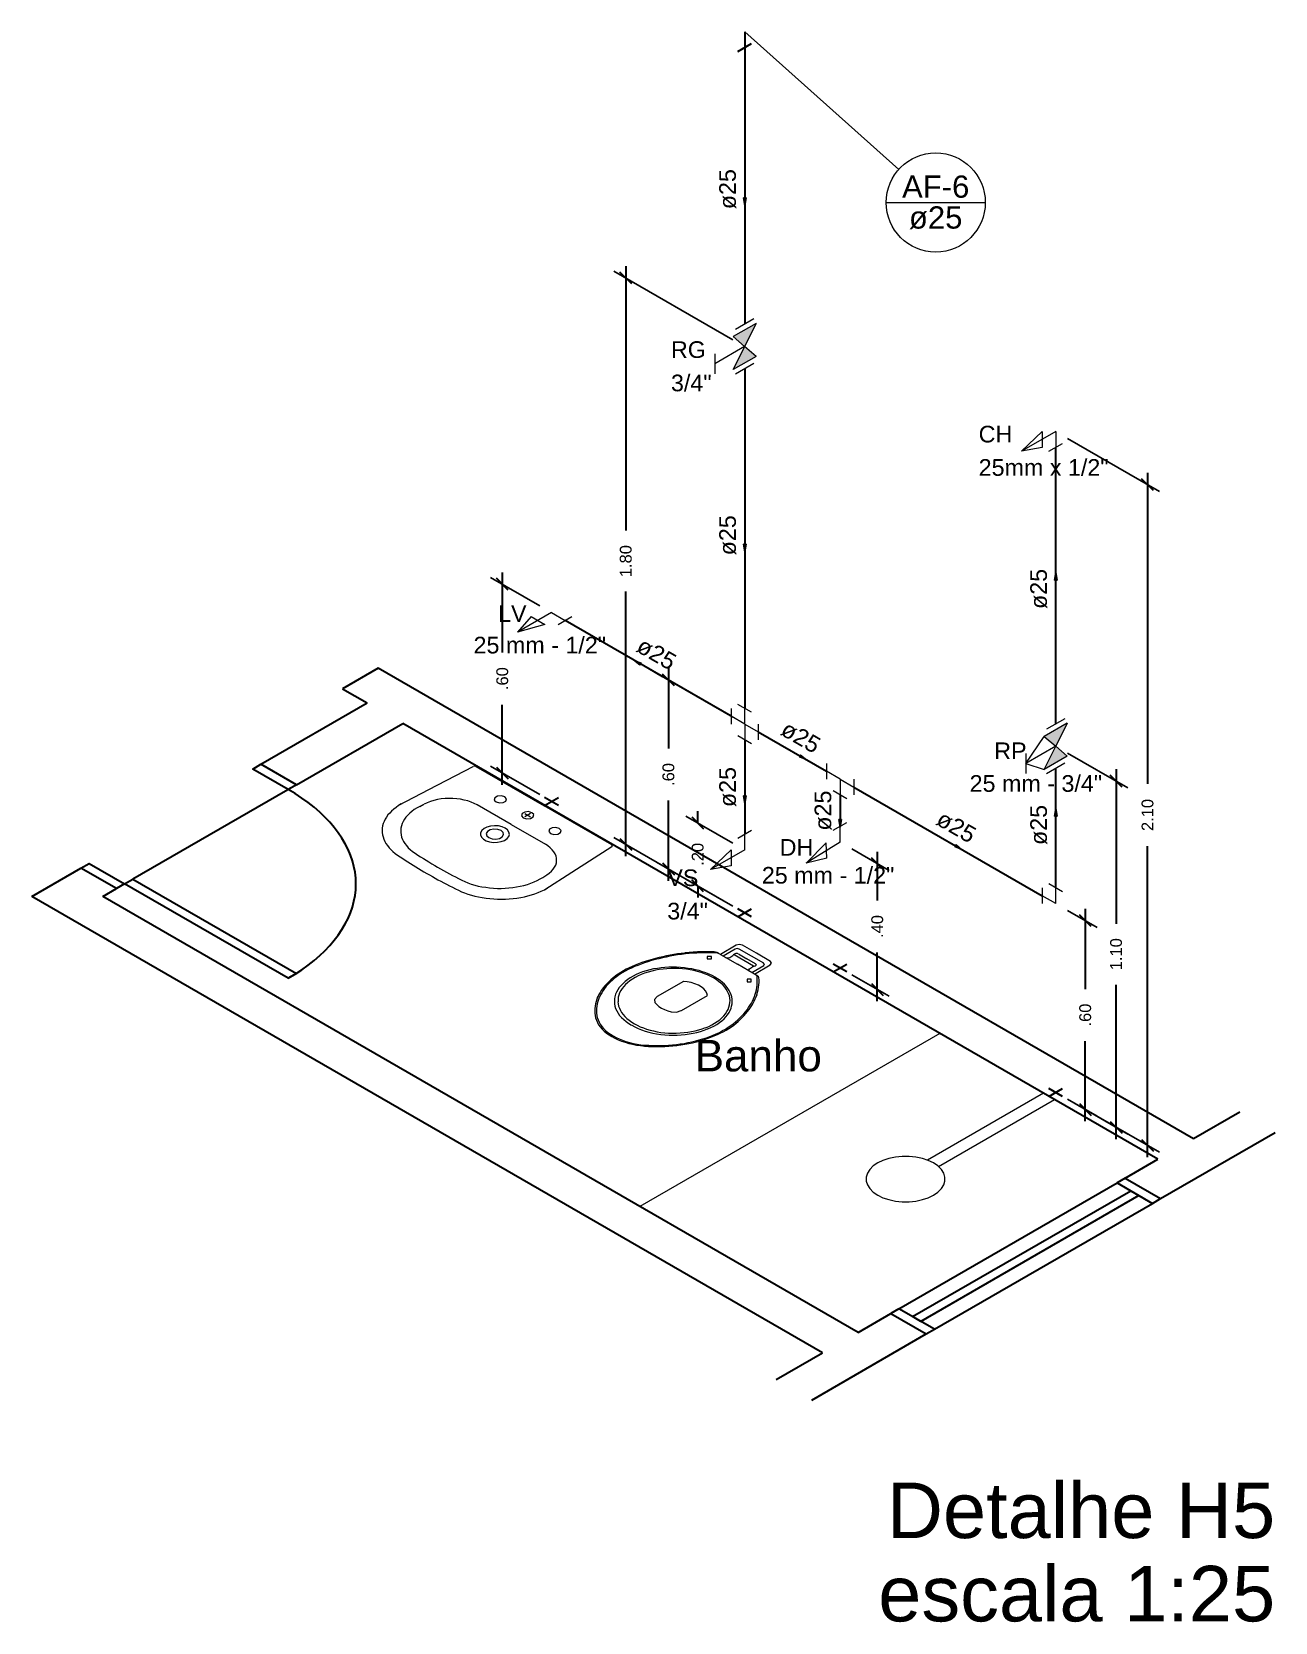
# Model space of a CAD drawing. Header units: inches. Extents: x -21 to 129, y -108 to 34.
# Drawn here: x 53.54 to 57.49, y -60.55 to -55.49 of the extents above; entities that cross this region are included whole.
import ezdxf

# ---------------------------------------------------------------- set-up
doc = ezdxf.new("R2010")
doc.units = ezdxf.units.IN
doc.header["$MEASUREMENT"] = 0
for name, color, linetype, lineweight in [('AF-Colunas', 8, 'Continuous', 30), ('AF-Conexões detalhe', 8, 'Continuous', 20), ('AF-Indicação coluna', 5, 'Continuous', 20), ('AF-Sentido tubo', 8, 'Continuous', 20), ('AF-Textos coluna', 7, 'Continuous', 20), ('AF-Textos conexão', 7, 'Continuous', 20), ('AF-Textos tubo', 7, 'Continuous', 20), ('AF-Tubos detalhe', 170, 'Continuous', 30), ('DI-Títulos', 3, 'Continuous', 30), ('Simbolos', 8, 'Continuous', 20), ('xcota', 1, 'Continuous', 30), ('xEIXO', 3, 'Continuous', 30), ('XJANELAS E PORTAS', 4, 'Continuous', 30), ('xMOVEIS', 253, 'Continuous', 20), ('XPAREDE', 7, 'Continuous', 30), ('xPISO', 4, 'Continuous', 30), ('xTEXTO', 7, 'Continuous', 20)]:
    doc.layers.add(name, color=color, linetype=linetype, lineweight=lineweight)
doc.styles.add('Arial', font='arial.ttf')
doc.dimstyles.new('cota-25', dxfattribs={"dimtxt": 0.0375, "dimasz": 0.0375, "dimexe": 0.0375, "dimexo": 0.0375, "dimgap": 0.05, "dimtad": 0, "dimzin": 4, "dimdsep": 46, "dimtxsty": 'Arial', "dimblk": 'OBLIQUE', "dimcen": 0.0375, "dimdle": 0.0375, "dimclrd": 256, "dimclrt": 4, "dimadec": 0, "dimazin": 1, "dimtfac": 1, "dimtix": 1, "dimtofl": 0, "dimtmove": 0, "dimatfit": 3, "dimfxl": 0, "dimtolj": 1, "dimtzin": 0, "dimlwd": -1, "dimarcsym": 0})

# ---------------------------------------------------------------- blocks, each defined once
blk = doc.blocks.new('_Closed')
at = {"color": 0, "linetype": 'ByBlock', "lineweight": -2}
for p, q in [((-1, 0.166667), (0, 0)), ((-1, 0.166667), (-1, -0.166667)), ((0, 0), (-1, -0.166667)), ((0, 0), (-1, 0))]:
    blk.add_line(p, q, dxfattribs=at)
blk = doc.blocks.new('_Oblique')
at = {"color": 0, "linetype": 'ByBlock', "lineweight": -2}
blk.add_line((-0.5, -0.5), (0.5, 0.5), dxfattribs=at)
blk = doc.blocks.new('*D36')
at = {"layer": 'Defpoints', "color": 0, "transparency": 16777216}
for p in [(56.7916, -58.2648), (56.8854, -58.319), (56.7916, -58.8648)]:
    blk.add_point(p, dxfattribs=at)
at = {"layer": 'xcota', "color": 0, "lineweight": -2, "transparency": 16777216}
for p, q in [((56.8291, -58.2864), (56.9229, -58.3406)), ((56.8291, -58.8864), (56.9229, -58.9406))]:
    blk.add_line(p, q, dxfattribs=at)
at = {"layer": 'xcota', "transparency": 16777216}
for p, q in [((56.8854, -58.2815), (56.8854, -58.5362)), ((56.8854, -58.9565), (56.8854, -58.7017))]:
    blk.add_line(p, q, dxfattribs=at)
at = {"layer": 'xcota', "transparency": 16777216, "xscale": 0.0375, "yscale": 0.0375, "zscale": 0.0375}
for p, rotation in [((56.8854, -58.319), 90), ((56.8854, -58.919), 270)]:
    blk.add_blockref('_Oblique', p, dxfattribs=dict(at, rotation=rotation))
at = {"layer": 'xcota', "color": 4, "transparency": 16777216, "insert": (56.8854, -58.619), "char_height": 0.0375, "attachment_point": 5, "rotation": 90, "style": 'Arial'}
blk.add_mtext('\\A1;.60', dxfattribs=at)
blk = doc.blocks.new('*D37')
at = {"layer": 'Defpoints', "color": 0, "transparency": 16777216}
for p in [(56.7916, -57.7648), (56.9834, -57.8755), (56.7916, -58.8648)]:
    blk.add_point(p, dxfattribs=at)
at = {"layer": 'xcota', "color": 0, "lineweight": -2, "transparency": 16777216}
for p, q in [((56.8291, -57.7864), (57.0209, -57.8972)), ((56.8291, -58.8864), (57.0209, -58.9972))]:
    blk.add_line(p, q, dxfattribs=at)
at = {"layer": 'xcota', "transparency": 16777216}
for p, q in [((56.9834, -57.838), (56.9834, -58.3286)), ((56.9834, -59.013), (56.9834, -58.5224))]:
    blk.add_line(p, q, dxfattribs=at)
at = {"layer": 'xcota', "transparency": 16777216, "xscale": 0.0375, "yscale": 0.0375, "zscale": 0.0375}
for p, rotation in [((56.9834, -57.8755), 90), ((56.9834, -58.9755), 270)]:
    blk.add_blockref('_Oblique', p, dxfattribs=dict(at, rotation=rotation))
at = {"layer": 'xcota', "color": 4, "transparency": 16777216, "insert": (56.9834, -58.4255), "char_height": 0.0375, "attachment_point": 5, "rotation": 90, "style": 'Arial'}
blk.add_mtext('\\A1;1.10', dxfattribs=at)
blk = doc.blocks.new('*D38')
at = {"layer": 'Defpoints', "color": 0, "transparency": 16777216}
for p in [(56.7916, -56.7648), (57.0833, -56.9332), (56.7916, -58.8648)]:
    blk.add_point(p, dxfattribs=at)
at = {"layer": 'xcota', "color": 0, "lineweight": -2, "transparency": 16777216}
for p, q in [((56.8291, -56.7864), (57.1208, -56.9549)), ((56.8291, -58.8864), (57.1208, -59.0549))]:
    blk.add_line(p, q, dxfattribs=at)
at = {"layer": 'xcota', "transparency": 16777216}
for p, q in [((57.0833, -56.8957), (57.0833, -57.8842)), ((57.0833, -59.0707), (57.0833, -58.0822))]:
    blk.add_line(p, q, dxfattribs=at)
at = {"layer": 'xcota', "transparency": 16777216, "xscale": 0.0375, "yscale": 0.0375, "zscale": 0.0375}
for p, rotation in [((57.0833, -56.9332), 90), ((57.0833, -59.0332), 270)]:
    blk.add_blockref('_Oblique', p, dxfattribs=dict(at, rotation=rotation))
at = {"layer": 'xcota', "color": 4, "transparency": 16777216, "insert": (57.0833, -57.9832), "char_height": 0.0375, "attachment_point": 5, "rotation": 90, "style": 'Arial'}
blk.add_mtext('\\A1;2.10', dxfattribs=at)
blk = doc.blocks.new('*D39')
at = {"layer": 'Defpoints', "color": 0, "transparency": 16777216}
for p in [(56.1066, -58.0693), (56.2248, -58.1375), (56.1066, -58.4693)]:
    blk.add_point(p, dxfattribs=at)
at = {"layer": 'xcota', "color": 0, "lineweight": -2, "transparency": 16777216}
for p, q in [((56.1441, -58.0909), (56.2623, -58.1592)), ((56.1441, -58.4909), (56.2623, -58.5592))]:
    blk.add_line(p, q, dxfattribs=at)
at = {"layer": 'xcota', "transparency": 16777216}
for p, q in [((56.2248, -58.1), (56.2248, -58.2548)), ((56.2248, -58.575), (56.2248, -58.4203))]:
    blk.add_line(p, q, dxfattribs=at)
at = {"layer": 'xcota', "transparency": 16777216, "xscale": 0.0375, "yscale": 0.0375, "zscale": 0.0375}
for p, rotation in [((56.2248, -58.1375), 90), ((56.2248, -58.5375), 270)]:
    blk.add_blockref('_Oblique', p, dxfattribs=dict(at, rotation=rotation))
at = {"layer": 'xcota', "color": 4, "transparency": 16777216, "insert": (56.2248, -58.3375), "char_height": 0.0375, "attachment_point": 5, "rotation": 90, "style": 'Arial'}
blk.add_mtext('\\A1;.40', dxfattribs=at)
blk = doc.blocks.new('*D40')
at = {"layer": 'Defpoints', "color": 0, "transparency": 16777216}
for p in [(55.6545, -58.0082), (55.8036, -58.0943), (55.8036, -58.2943)]:
    blk.add_point(p, dxfattribs=at)
at = {"layer": 'xcota', "color": 0, "lineweight": -2, "transparency": 16777216}
for p, q in [((55.7661, -58.0726), (55.617, -57.9866)), ((55.7661, -58.2726), (55.617, -58.1866))]:
    blk.add_line(p, q, dxfattribs=at)
at = {"layer": 'xcota', "transparency": 16777216}
for p, q in [((55.6545, -58.0082), (55.6545, -57.9707)), ((55.6545, -58.2082), (55.6545, -58.2457))]:
    blk.add_line(p, q, dxfattribs=at)
at = {"layer": 'xcota', "transparency": 16777216, "xscale": 0.0375, "yscale": 0.0375, "zscale": 0.0375}
for p, rotation in [((55.6545, -58.0082), 270), ((55.6545, -58.2082), 90)]:
    blk.add_blockref('_Oblique', p, dxfattribs=dict(at, rotation=rotation))
at = {"layer": 'xcota', "color": 4, "transparency": 16777216, "insert": (55.6545, -58.1082), "char_height": 0.0375, "attachment_point": 5, "rotation": 90, "style": 'Arial'}
blk.add_mtext('\\A1;.20', dxfattribs=at)
blk = doc.blocks.new('*D41')
at = {"layer": 'Defpoints', "color": 0, "transparency": 16777216}
for p in [(55.5614, -57.5544), (55.8036, -57.6943), (55.8036, -58.2943)]:
    blk.add_point(p, dxfattribs=at)
at = {"layer": 'xcota', "color": 0, "lineweight": -2, "transparency": 16777216}
for p, q in [((55.7661, -57.6726), (55.5239, -57.5328)), ((55.7661, -58.2726), (55.5239, -58.1328))]:
    blk.add_line(p, q, dxfattribs=at)
at = {"layer": 'xcota', "transparency": 16777216}
for p, q in [((55.5614, -57.5169), (55.5614, -57.7717)), ((55.5614, -58.1919), (55.5614, -57.9372))]:
    blk.add_line(p, q, dxfattribs=at)
at = {"layer": 'xcota', "transparency": 16777216, "xscale": 0.0375, "yscale": 0.0375, "zscale": 0.0375}
for p, rotation in [((55.5614, -57.5544), 90), ((55.5614, -58.1544), 270)]:
    blk.add_blockref('_Oblique', p, dxfattribs=dict(at, rotation=rotation))
at = {"layer": 'xcota', "color": 4, "transparency": 16777216, "insert": (55.5614, -57.8544), "char_height": 0.0375, "attachment_point": 5, "rotation": 90, "style": 'Arial'}
blk.add_mtext('\\A1;.60', dxfattribs=at)
blk = doc.blocks.new('*D42')
at = {"layer": 'Defpoints', "color": 0, "transparency": 16777216}
for p in [(55.4259, -56.2765), (55.8033, -56.4944), (55.8036, -58.2943)]:
    blk.add_point(p, dxfattribs=at)
at = {"layer": 'xcota', "transparency": 16777216}
for p, q in [((55.4259, -56.239), (55.4259, -57.0795)), ((55.4259, -58.1138), (55.4259, -57.2733))]:
    blk.add_line(p, q, dxfattribs=at)
at = {"layer": 'xcota', "color": 0, "lineweight": -2, "transparency": 16777216}
for p, q in [((55.7658, -56.4728), (55.3884, -56.2549)), ((55.7661, -58.2726), (55.3884, -58.0546))]:
    blk.add_line(p, q, dxfattribs=at)
at = {"layer": 'xcota', "transparency": 16777216, "xscale": 0.0375, "yscale": 0.0375, "zscale": 0.0375}
for p, rotation in [((55.4259, -56.2765), 90), ((55.4259, -58.0763), 270)]:
    blk.add_blockref('_Oblique', p, dxfattribs=dict(at, rotation=rotation))
at = {"layer": 'xcota', "color": 4, "transparency": 16777216, "insert": (55.4259, -57.1764), "char_height": 0.0375, "attachment_point": 5, "rotation": 90, "style": 'Arial'}
blk.add_mtext('\\A1;1.80', dxfattribs=at)
blk = doc.blocks.new('*D43')
at = {"layer": 'Defpoints', "color": 0, "transparency": 16777216}
for p in [(55.0337, -57.2498), (55.1899, -57.34), (55.1899, -57.94)]:
    blk.add_point(p, dxfattribs=at)
at = {"layer": 'xcota', "color": 0, "lineweight": -2, "transparency": 16777216}
for p, q in [((55.1524, -57.3184), (54.9962, -57.2282)), ((55.1524, -57.9184), (54.9962, -57.8282))]:
    blk.add_line(p, q, dxfattribs=at)
at = {"layer": 'xcota', "transparency": 16777216}
for p, q in [((55.0337, -57.2123), (55.0337, -57.4671)), ((55.0337, -57.8873), (55.0337, -57.6326))]:
    blk.add_line(p, q, dxfattribs=at)
at = {"layer": 'xcota', "transparency": 16777216, "xscale": 0.0375, "yscale": 0.0375, "zscale": 0.0375}
for p, rotation in [((55.0337, -57.2498), 90), ((55.0337, -57.8498), 270)]:
    blk.add_blockref('_Oblique', p, dxfattribs=dict(at, rotation=rotation))
at = {"layer": 'xcota', "color": 4, "transparency": 16777216, "insert": (55.0337, -57.5498), "char_height": 0.0375, "attachment_point": 5, "rotation": 90, "style": 'Arial'}
blk.add_mtext('\\A1;.60', dxfattribs=at)

msp = doc.modelspace()

# ---------------------------------------------------------------- hatches: boundary and pattern name
at = {"layer": 'Simbolos', "linetype": 'Continuous'}
for points in [[(55.8033, -56.4944), (55.8399, -56.4208), (55.7672, -56.4628)], [(55.8399, -56.5258), (55.7672, -56.5678), (55.8033, -56.4944)], [(56.7916, -57.7648), (56.8279, -57.6913), (56.7552, -57.7333)], [(56.8279, -57.7963), (56.7552, -57.8383), (56.7916, -57.7648)]]:
    msp.add_hatch(color=256, dxfattribs=at).paths.add_polyline_path(points)

# ---------------------------------------------------------------- linework, layer by layer
at = {"layer": 'AF-Colunas', "linetype": 'Continuous'}
for p, q in [((55.7819, -55.5568), (55.8252, -55.5318)), ((55.8036, -55.4943), (55.8036, -55.5443))]:
    msp.add_line(p, q, dxfattribs=at)
at = {"layer": 'AF-Conexões detalhe', "linetype": 'Continuous'}
for p, q in [((56.7916, -56.7648), (56.6833, -56.8273)), ((56.7483, -56.7648), (56.6833, -56.8273)), ((56.7483, -56.7648), (56.7483, -56.8148)), ((56.7699, -56.8273), (56.8132, -56.8023)), ((56.7916, -56.7648), (56.7916, -56.8148)), ((56.7483, -56.8148), (56.6833, -56.8273)), ((55.1899, -57.34), (55.0817, -57.4025)), ((55.125, -57.3525), (55.0817, -57.4025)), ((55.125, -57.3525), (55.1683, -57.3775)), ((55.1899, -57.34), (55.2332, -57.365)), ((55.2112, -57.3777), (55.2545, -57.3527)), ((55.1683, -57.3775), (55.0817, -57.4025)), ((55.7603, -57.6443), (55.7603, -57.6943)), ((55.8252, -57.6568), (55.7819, -57.6318)), ((55.8036, -57.6943), (55.8036, -57.6443)), ((55.8036, -57.6943), (55.7603, -57.6693)), ((55.8036, -57.6943), (55.8036, -57.7443)), ((55.8036, -57.6943), (55.8469, -57.7193)), ((55.8469, -57.6943), (55.8469, -57.7443)), ((55.8252, -57.7568), (55.7819, -57.7318)), ((56.0633, -57.8193), (56.0633, -57.8693)), ((56.1066, -57.8693), (56.0633, -57.8443)), ((56.1282, -57.9318), (56.0849, -57.9068)), ((56.1066, -57.8693), (56.1066, -57.9193)), ((56.1066, -57.8693), (56.1499, -57.8943)), ((56.1499, -57.8693), (56.1499, -57.9193)), ((56.0849, -58.0318), (56.1282, -58.0068)), ((56.1066, -58.0693), (56.1066, -58.0193)), ((55.7819, -58.0568), (55.8252, -58.0318)), ((55.8036, -58.0943), (55.8036, -58.0443)), ((56.1066, -58.0693), (55.9984, -58.1362)), ((55.8036, -58.0943), (55.6953, -58.1568)), ((55.7603, -58.0943), (55.6953, -58.1568)), ((55.7603, -58.0943), (55.7603, -58.1443)), ((56.0625, -58.0715), (55.9984, -58.1362)), ((56.0641, -58.1206), (55.9984, -58.1362)), ((56.0641, -58.1206), (56.0625, -58.0715)), ((55.7603, -58.1443), (55.6953, -58.1568)), ((56.7483, -58.2148), (56.7483, -58.2648)), ((56.8132, -58.2273), (56.7699, -58.2023)), ((56.7916, -58.2648), (56.7916, -58.2148)), ((56.7916, -58.2648), (56.7483, -58.2398))]:
    msp.add_line(p, q, dxfattribs=at)
at = {"layer": 'AF-Indicação coluna'}
for p, q in [((55.8036, -55.4943), (56.293, -55.9317)), ((56.2529, -56.0366), (56.5679, -56.0366))]:
    msp.add_line(p, q, dxfattribs=at)
msp.add_circle((56.4104, -56.0366), 0.1575, dxfattribs=at)
at = {"layer": 'AF-Sentido tubo'}
for points in [[(55.8036, -56.0222), (55.8036, -55.9413)], [(55.8036, -57.1222), (55.8036, -57.0413)], [(56.7916, -57.2368), (56.7916, -57.3177)], [(55.4725, -57.5032), (55.5426, -57.5436)], [(55.9793, -57.7958), (55.9092, -57.7553)], [(55.8036, -57.9222), (55.8036, -57.8413)], [(56.1066, -57.9972), (56.1066, -57.9163)], [(56.7916, -57.9868), (56.7916, -58.0677)], [(56.4733, -58.081), (56.4032, -58.0406)]]:
    msp.add_lwpolyline(points, dxfattribs=at)
at = {"layer": 'AF-Tubos detalhe'}
for p, q in [((55.8036, -55.5443), (55.8036, -56.4235)), ((55.8036, -56.565), (55.8036, -57.6443)), ((56.7916, -57.694), (56.7916, -56.8148)), ((55.7603, -57.6693), (55.2332, -57.365)), ((55.8036, -57.7443), (55.8036, -58.0443)), ((55.8469, -57.7193), (56.0633, -57.8443)), ((56.7916, -58.2148), (56.7916, -57.8355)), ((56.1499, -57.8943), (56.7483, -58.2398)), ((56.1066, -57.9193), (56.1066, -58.0193))]:
    msp.add_line(p, q, dxfattribs=at)
at = {"layer": 'Simbolos'}
for p, q in [((55.8399, -56.4208), (55.7672, -56.4628)), ((55.8328, -56.4067), (55.7745, -56.4403)), ((55.8399, -56.4208), (55.8033, -56.4944)), ((55.8033, -56.4944), (55.7083, -56.5493)), ((55.7672, -56.4628), (55.8033, -56.4944)), ((55.7672, -56.5678), (55.8036, -56.4943)), ((55.8399, -56.5258), (55.8033, -56.4944)), ((55.7083, -56.5178), (55.7083, -56.5808)), ((55.8399, -56.5258), (55.7672, -56.5678)), ((55.8328, -56.5482), (55.7745, -56.5818)), ((56.8279, -57.6913), (56.7552, -57.7333)), ((56.8208, -57.6772), (56.7628, -57.7107)), ((56.8279, -57.6913), (56.7916, -57.7648)), ((56.6965, -57.8197), (56.7552, -57.7333)), ((56.7916, -57.7648), (56.6965, -57.8197)), ((56.7552, -57.7333), (56.7916, -57.7648)), ((56.7552, -57.8383), (56.7918, -57.7647)), ((56.8279, -57.7963), (56.7916, -57.7648)), ((56.6965, -57.7882), (56.6965, -57.8512)), ((56.8279, -57.7963), (56.7552, -57.8383)), ((56.6965, -57.8197), (56.7552, -57.8383)), ((56.8208, -57.8187), (56.7628, -57.8522))]:
    msp.add_line(p, q, dxfattribs=at)
at = {"layer": 'xEIXO'}
for p, q in [((55.1682, -57.9525), (55.2117, -57.9275)), ((55.2117, -57.9525), (55.1682, -57.9275)), ((55.7819, -58.3068), (55.8252, -58.2818)), ((55.8252, -58.3068), (55.7819, -58.2818)), ((56.0849, -58.4818), (56.1282, -58.4568)), ((56.1282, -58.4818), (56.0849, -58.4568)), ((56.7699, -58.8773), (56.8132, -58.8523)), ((56.8132, -58.8773), (56.7699, -58.8523))]:
    msp.add_line(p, q, dxfattribs=at)
at = {"layer": 'XJANELAS E PORTAS'}
for p, q in [((56.2937, -59.5523), (56.9864, -59.1523)), ((56.4062, -59.6173), (57.0992, -59.2173))]:
    msp.add_line(p, q, dxfattribs=at)
for points in [[(54.3794, -57.887), (54.3534, -57.902), (54.2407, -57.837), (54.2667, -57.822)], [(54.3534, -58.502), (54.3757, -58.4888), (54.3967, -58.4748), (54.4167, -58.4603), (54.4357, -58.4455), (54.4537, -58.43), (54.4702, -58.4143), (54.4857, -58.398), (54.4999, -58.3813), (54.5127, -58.3645), (54.5244, -58.3473), (54.5347, -58.3295), (54.5437, -58.3118), (54.5512, -58.2938), (54.5574, -58.2758), (54.5624, -58.2575), (54.5659, -58.239), (54.5679, -58.2205), (54.5687, -58.202), (54.5679, -58.1835), (54.5659, -58.165), (54.5624, -58.1465), (54.5574, -58.1283), (54.5512, -58.1103), (54.5437, -58.0923), (54.5347, -58.0745), (54.5244, -58.0568), (54.5127, -58.0395), (54.4999, -58.0228), (54.4857, -58.006), (54.4702, -57.9898), (54.4537, -57.974), (54.4357, -57.9585), (54.4167, -57.9438), (54.3967, -57.9293), (54.3757, -57.9153), (54.3534, -57.902)], [(53.6952, -58.152), (53.7212, -58.137), (53.8337, -58.202), (53.8077, -58.217)], [(57.0124, -59.1373), (56.9864, -59.1523), (57.0992, -59.2173), (57.1249, -59.2023)], [(56.3802, -59.6323), (56.4062, -59.6173), (56.2937, -59.5523), (56.2677, -59.5673)]]:
    msp.add_lwpolyline(points, dxfattribs=at)
for points in [[(53.8337, -58.202), (53.8597, -58.187), (54.3794, -58.487), (54.3534, -58.502), (53.8337, -58.202), (53.8337, -58.202)], [(56.3369, -59.5773), (57.0297, -59.1773), (57.0557, -59.1923), (56.3629, -59.5923), (56.3369, -59.5773), (56.3369, -59.5773)]]:
    msp.add_lwpolyline(points, close=True, dxfattribs=at)
at = {"layer": 'xMOVEIS'}
for p, q in [((54.8002, -57.9025), (54.9414, -57.829)), ((54.9499, -57.829), (55.1662, -57.9538)), ((54.7054, -57.9523), (54.8002, -57.9025)), ((54.7127, -57.948), (54.7054, -57.9523)), ((54.7712, -57.9558), (54.7849, -57.9488)), ((55.0622, -58.0138), (54.9539, -57.9513)), ((55.3817, -58.0783), (55.1662, -57.9538)), ((55.0622, -58.0138), (55.1704, -58.0763)), ((55.1054, -57.9788), (55.1227, -57.9888)), ((55.1227, -57.9788), (55.1054, -57.9888)), ((55.2544, -58.1648), (55.3817, -58.0833)), ((55.1687, -58.2198), (55.2544, -58.1648)), ((55.1622, -58.1815), (55.1747, -58.1738)), ((55.7204, -58.4228), (55.7159, -58.4203)), ((55.7264, -58.4263), (55.7204, -58.4228)), ((55.7767, -58.3973), (55.7264, -58.4263)), ((55.7732, -58.4093), (55.7352, -58.4313)), ((55.7837, -58.4243), (55.8109, -58.44)), ((55.8252, -58.4318), (55.7862, -58.4093)), ((55.8412, -58.4225), (55.7967, -58.3968)), ((55.8857, -58.4483), (55.8412, -58.4225)), ((55.7264, -58.4263), (55.7804, -58.4575)), ((55.7562, -58.4355), (55.7659, -58.43)), ((55.8009, -58.4458), (55.7702, -58.428)), ((55.8347, -58.4888), (55.7804, -58.4575)), ((55.8317, -58.4635), (55.8009, -58.4458)), ((55.8382, -58.4558), (55.8109, -58.44)), ((55.8187, -58.4715), (55.8282, -58.466)), ((55.8642, -58.4543), (55.8252, -58.4318)), ((55.8259, -58.4838), (55.8642, -58.4618)), ((55.8347, -58.4888), (55.8849, -58.4598)), ((55.6087, -58.5123), (55.5254, -58.5603)), ((55.8402, -58.492), (55.8347, -58.4888)), ((55.8452, -58.4948), (55.8402, -58.492)), ((55.6027, -58.6048), (55.6857, -58.5568)), ((56.4237, -58.6773), (55.4709, -59.2273)), ((56.7527, -58.8673), (56.3847, -59.0798)), ((56.4192, -59.0998), (56.7872, -58.8873))]:
    msp.add_line(p, q, dxfattribs=at)
for points in [[(54.9499, -57.829), (54.9459, -57.828), (54.9417, -57.8288)], [(54.7127, -57.948), (54.7042, -57.9533), (54.6962, -57.9588), (54.6889, -57.9645), (54.6822, -57.9705), (54.6759, -57.9768), (54.6704, -57.983), (54.6657, -57.9898), (54.6617, -57.9965), (54.6582, -58.0033), (54.6554, -58.0103), (54.6534, -58.0175), (54.6522, -58.0245), (54.6517, -58.0318), (54.6519, -58.0388), (54.6529, -58.046), (54.6547, -58.053), (54.6572, -58.06), (54.6602, -58.067), (54.6642, -58.0738), (54.6687, -58.0805), (54.6739, -58.087), (54.6797, -58.0933), (54.6862, -58.0993), (54.6934, -58.1053), (54.7012, -58.1108)], [(54.7714, -57.9558), (54.7627, -57.9608), (54.7542, -57.966), (54.7464, -57.9718), (54.7394, -57.9775), (54.7332, -57.9838), (54.7277, -57.9903), (54.7229, -57.9968), (54.7189, -58.0038), (54.7157, -58.0105), (54.7132, -58.0178), (54.7117, -58.0248), (54.7109, -58.032), (54.7109, -58.039), (54.7119, -58.0463), (54.7137, -58.0533), (54.7164, -58.0605), (54.7199, -58.0673), (54.7242, -58.074), (54.7292, -58.0805), (54.7349, -58.087), (54.7414, -58.093), (54.7487, -58.099), (54.7564, -58.1045)], [(54.9539, -57.9513), (54.9447, -57.9465), (54.9347, -57.9423), (54.9239, -57.9385), (54.9127, -57.9355), (54.9009, -57.9333), (54.8889, -57.9318), (54.8767, -57.9308), (54.8642, -57.9305), (54.8519, -57.931), (54.8397, -57.9323), (54.8277, -57.9343), (54.8162, -57.937), (54.8052, -57.9403), (54.7949, -57.9443), (54.7852, -57.9488)], [(55.0414, -57.9258), (55.0307, -57.9225), (55.0187, -57.9238), (55.0102, -57.9285), (55.0082, -57.9355), (55.0137, -57.9418), (55.0244, -57.945), (55.0364, -57.9438), (55.0449, -57.939), (55.0469, -57.932), (55.0414, -57.9258)], [(55.0427, -58.025), (55.0327, -58.0208), (55.0212, -58.018), (55.0087, -58.0173), (54.9964, -58.0185), (54.9849, -58.0215), (54.9757, -58.0263), (54.9687, -58.0323), (54.9649, -58.0393), (54.9644, -58.0465), (54.9674, -58.0535), (54.9737, -58.0598), (54.9824, -58.065), (54.9934, -58.0685), (55.0054, -58.0703), (55.0179, -58.07), (55.0299, -58.0678), (55.0404, -58.0638), (55.0487, -58.0583), (55.0539, -58.0518), (55.0562, -58.0448), (55.0549, -58.0375), (55.0502, -58.0308), (55.0427, -58.025)], [(55.1279, -57.9758), (55.1172, -57.9725), (55.1052, -57.9738), (55.0967, -57.9785), (55.0947, -57.9855), (55.1002, -57.9918), (55.1112, -57.995), (55.1229, -57.9938), (55.1317, -57.989), (55.1334, -57.982), (55.1279, -57.9758)], [(55.0297, -58.0325), (55.0194, -58.0288), (55.0072, -58.028), (54.9954, -58.0303), (54.9869, -58.0353), (54.9829, -58.042), (54.9842, -58.049), (54.9907, -58.055), (55.0012, -58.0588), (55.0132, -58.0595), (55.0249, -58.0573), (55.0334, -58.0523), (55.0377, -58.0455), (55.0362, -58.0385), (55.0297, -58.0325)], [(55.2147, -58.0258), (55.2039, -58.0225), (55.1919, -58.0238), (55.1832, -58.0285), (55.1814, -58.0355), (55.1869, -58.0418), (55.1977, -58.045), (55.2097, -58.0438), (55.2182, -58.039), (55.2202, -58.032), (55.2147, -58.0258)], [(54.7012, -58.1108), (54.7092, -58.1163), (54.7172, -58.1218), (54.7254, -58.127), (54.7337, -58.1325), (54.7422, -58.1378), (54.7504, -58.143), (54.7589, -58.1483), (54.7677, -58.1535), (54.7762, -58.1585), (54.7849, -58.1638), (54.7937, -58.1688)], [(54.7564, -58.1045), (54.7652, -58.1103), (54.7739, -58.116), (54.7829, -58.1215), (54.7917, -58.127), (54.8007, -58.1325), (54.8099, -58.138), (54.8189, -58.1435), (54.8282, -58.1488)], [(55.1747, -58.1735), (55.1827, -58.168), (55.1894, -58.162), (55.1952, -58.1558), (55.1997, -58.149), (55.2032, -58.1423), (55.2054, -58.1353), (55.2062, -58.128), (55.2059, -58.1208), (55.2044, -58.1138), (55.2017, -58.1068), (55.1977, -58.1), (55.1924, -58.0935), (55.1862, -58.0873), (55.1787, -58.0815), (55.1704, -58.0763)], [(55.3819, -58.083), (55.3834, -58.0808), (55.3817, -58.0783)], [(54.7937, -58.1688), (54.8024, -58.1738), (54.8114, -58.1788), (54.8202, -58.1838), (54.8292, -58.1888), (54.8384, -58.1938), (54.8474, -58.1985), (54.8567, -58.2033), (54.8659, -58.2083), (54.8752, -58.2128), (54.8847, -58.2175), (54.8942, -58.2223)], [(54.8282, -58.1488), (54.8377, -58.1543), (54.8469, -58.1595), (54.8564, -58.1648), (54.8659, -58.1698), (54.8757, -58.175), (54.8852, -58.18), (54.8949, -58.1853), (54.9049, -58.1903)], [(54.8942, -58.2223), (54.9039, -58.2268), (54.9139, -58.2308), (54.9244, -58.2345), (54.9354, -58.238), (54.9467, -58.241), (54.9582, -58.2435), (54.9699, -58.2458), (54.9819, -58.2478), (54.9942, -58.249), (55.0064, -58.25), (55.0187, -58.2505), (55.0312, -58.2508), (55.0437, -58.2505), (55.0559, -58.2498), (55.0682, -58.2485), (55.0802, -58.247), (55.0922, -58.245), (55.1039, -58.2428), (55.1152, -58.24), (55.1264, -58.2368), (55.1372, -58.2333), (55.1477, -58.2293), (55.1574, -58.225), (55.1672, -58.2205), (55.1762, -58.2155)], [(54.9047, -58.19), (54.9142, -58.1945), (54.9244, -58.1988), (54.9349, -58.2025), (54.9459, -58.2058), (54.9574, -58.2088), (54.9689, -58.2113), (54.9809, -58.213), (54.9932, -58.2148), (55.0054, -58.2158), (55.0179, -58.2163), (55.0302, -58.2163), (55.0427, -58.216), (55.0549, -58.215), (55.0672, -58.2135), (55.0792, -58.2118), (55.0909, -58.2095), (55.1024, -58.2068), (55.1137, -58.2035), (55.1244, -58.1998), (55.1347, -58.1958), (55.1444, -58.1913), (55.1537, -58.1865), (55.1622, -58.1813)], [(55.6142, -58.4218), (55.6019, -58.423), (55.5899, -58.4248), (55.5782, -58.4265), (55.5664, -58.4288), (55.5547, -58.431), (55.5432, -58.4335), (55.5317, -58.436), (55.5204, -58.439), (55.5094, -58.442), (55.4984, -58.4453), (55.4877, -58.4488)], [(55.7067, -58.418), (55.6934, -58.4178), (55.6799, -58.4178), (55.6667, -58.418), (55.6534, -58.4185), (55.6402, -58.4193), (55.6269, -58.4203), (55.6139, -58.4215)], [(55.7144, -58.4215), (55.7019, -58.421), (55.6894, -58.4208), (55.6769, -58.421), (55.6644, -58.4213), (55.6519, -58.4218), (55.6397, -58.4225), (55.6272, -58.4235), (55.6149, -58.4245)], [(55.7154, -58.4203), (55.7114, -58.4188), (55.7064, -58.418)], [(55.7202, -58.4228), (55.7174, -58.4218), (55.7142, -58.4213)], [(55.7754, -58.4233), (55.7709, -58.425), (55.7679, -58.4275)], [(55.7857, -58.4093), (55.7792, -58.4075), (55.7727, -58.4093)], [(55.7789, -58.4228), (55.7774, -58.423), (55.7759, -58.4233)], [(55.7962, -58.3968), (55.7859, -58.3948), (55.7762, -58.3973)], [(55.7829, -58.4243), (55.7809, -58.4233), (55.7784, -58.4228)], [(55.4877, -58.4488), (55.4767, -58.4523), (55.4662, -58.456), (55.4559, -58.46), (55.4462, -58.4643), (55.4364, -58.4688), (55.4272, -58.4735), (55.4182, -58.4785), (55.4097, -58.4835), (55.4014, -58.489), (55.3937, -58.4945)], [(55.4434, -58.4695), (55.4337, -58.4743), (55.4239, -58.4795), (55.4149, -58.485), (55.4062, -58.4905), (55.3979, -58.4965)], [(55.5262, -58.4705), (55.5139, -58.4725), (55.5019, -58.4753), (55.4904, -58.4783), (55.4794, -58.4818), (55.4687, -58.4858), (55.4587, -58.4903), (55.4492, -58.495), (55.4402, -58.5003), (55.4319, -58.5058), (55.4242, -58.5118)], [(55.5322, -58.4745), (55.5202, -58.4765), (55.5082, -58.4793), (55.4967, -58.4825), (55.4857, -58.486), (55.4752, -58.49), (55.4652, -58.4945), (55.4557, -58.4995), (55.4469, -58.5048), (55.4387, -58.5103), (55.4312, -58.5163)], [(55.6152, -58.4248), (55.6027, -58.4263), (55.5904, -58.428), (55.5782, -58.43), (55.5662, -58.432), (55.5542, -58.4345), (55.5422, -58.437), (55.5307, -58.4398), (55.5189, -58.4428), (55.5077, -58.446), (55.4964, -58.4495), (55.4854, -58.453), (55.4747, -58.457), (55.4642, -58.461), (55.4537, -58.465), (55.4437, -58.4695)], [(55.7094, -58.4985), (55.7002, -58.4935), (55.6907, -58.489), (55.6804, -58.485), (55.6699, -58.4813), (55.6589, -58.4778), (55.6477, -58.475), (55.6359, -58.4725), (55.6242, -58.4705), (55.6122, -58.4688), (55.5999, -58.4678), (55.5874, -58.467), (55.5752, -58.4668), (55.5627, -58.467), (55.5504, -58.4678), (55.5382, -58.469), (55.5262, -58.4708)], [(55.7047, -58.501), (55.6957, -58.4963), (55.6859, -58.4915), (55.6757, -58.4875), (55.6649, -58.4838), (55.6539, -58.4805), (55.6424, -58.4778), (55.6304, -58.4753), (55.6184, -58.4735), (55.6062, -58.472), (55.5939, -58.4713), (55.5814, -58.4708), (55.5689, -58.471), (55.5564, -58.4715), (55.5442, -58.4728), (55.5319, -58.4743)], [(55.6979, -58.4323), (55.6849, -58.4323), (55.6849, -58.4398), (55.6979, -58.4398), (55.6979, -58.4323)], [(55.7424, -58.4358), (55.7492, -58.4373), (55.7559, -58.4355)], [(55.7657, -58.43), (55.7672, -58.4288), (55.7682, -58.4275)], [(55.8182, -58.4715), (55.8154, -58.4753), (55.8177, -58.4793)], [(55.8322, -58.4645), (55.8297, -58.465), (55.8277, -58.466)], [(55.8319, -58.4645), (55.8364, -58.4628), (55.8397, -58.4603)], [(55.8402, -58.4585), (55.8392, -58.457), (55.8377, -58.4558)], [(55.8402, -58.46), (55.8404, -58.4593), (55.8407, -58.4585)], [(55.8637, -58.4618), (55.8664, -58.458), (55.8637, -58.4543)], [(55.8844, -58.4598), (55.8889, -58.454), (55.8854, -58.4483)], [(55.3939, -58.4943), (55.3859, -58.5003), (55.3787, -58.5065), (55.3717, -58.5128), (55.3652, -58.5193), (55.3592, -58.526), (55.3537, -58.5328), (55.3487, -58.5398), (55.3442, -58.5468), (55.3402, -58.554), (55.3367, -58.5613)], [(55.3982, -58.4963), (55.3904, -58.502), (55.3832, -58.5083), (55.3764, -58.5145), (55.3699, -58.5208), (55.3639, -58.5275), (55.3587, -58.534), (55.3537, -58.541), (55.3494, -58.5478), (55.3454, -58.555), (55.3422, -58.562)], [(55.4242, -58.512), (55.4172, -58.5183), (55.4109, -58.5248), (55.4052, -58.5315), (55.4004, -58.5385), (55.3967, -58.5458), (55.3937, -58.553), (55.3914, -58.5605), (55.3899, -58.5678), (55.3897, -58.5753), (55.3899, -58.5828)], [(55.4314, -58.516), (55.4249, -58.522), (55.4192, -58.5283), (55.4139, -58.5348), (55.4099, -58.5413), (55.4064, -58.5483), (55.4037, -58.5553), (55.4022, -58.5623), (55.4012, -58.5693), (55.4012, -58.5765)], [(55.6854, -58.5568), (55.6834, -58.5493), (55.6794, -58.542), (55.6734, -58.5353), (55.6657, -58.5293), (55.6564, -58.5238), (55.6457, -58.5193), (55.6339, -58.5158), (55.6214, -58.5135), (55.6084, -58.5123)], [(55.7509, -58.6008), (55.7537, -58.5938), (55.7557, -58.5868), (55.7569, -58.5795), (55.7572, -58.5723), (55.7564, -58.565), (55.7549, -58.558), (55.7524, -58.5508), (55.7494, -58.5438), (55.7452, -58.537), (55.7404, -58.5305), (55.7347, -58.524), (55.7282, -58.5178), (55.7209, -58.512), (55.7132, -58.5063), (55.7047, -58.501)], [(55.7572, -58.6043), (55.7602, -58.5973), (55.7622, -58.5903), (55.7634, -58.583), (55.7639, -58.5758), (55.7637, -58.5688), (55.7624, -58.5615), (55.7604, -58.5545), (55.7577, -58.5475), (55.7542, -58.5408), (55.7499, -58.534), (55.7449, -58.5275), (55.7392, -58.521), (55.7327, -58.515), (55.7254, -58.5093), (55.7177, -58.5035), (55.7092, -58.4985)], [(55.8242, -58.5053), (55.8112, -58.5053), (55.8112, -58.5128), (55.8242, -58.5128), (55.8242, -58.5053)], [(55.8372, -58.5528), (55.8392, -58.5458), (55.8409, -58.5385), (55.8422, -58.5315), (55.8429, -58.5243), (55.8434, -58.517), (55.8437, -58.5098), (55.8432, -58.5028), (55.8427, -58.4955)], [(55.8427, -58.4955), (55.8419, -58.4938), (55.8404, -58.4923)], [(55.8424, -58.5535), (55.8447, -58.5458), (55.8464, -58.5383), (55.8479, -58.5305), (55.8487, -58.523), (55.8492, -58.5153), (55.8492, -58.5075), (55.8487, -58.5)], [(55.8484, -58.5), (55.8474, -58.4973), (55.8444, -58.4948)], [(55.3362, -58.5613), (55.3337, -58.5685), (55.3314, -58.5758), (55.3297, -58.5833), (55.3284, -58.5905), (55.3277, -58.598), (55.3274, -58.6055), (55.3277, -58.6128), (55.3284, -58.6203), (55.3297, -58.6275)], [(55.3417, -58.562), (55.3389, -58.5693), (55.3367, -58.5763), (55.3352, -58.5835), (55.3339, -58.5908), (55.3332, -58.598), (55.3329, -58.6053), (55.3332, -58.6128), (55.3339, -58.62), (55.3352, -58.6273)], [(55.5252, -58.5603), (55.5169, -58.569), (55.5184, -58.5788)], [(55.7599, -58.652), (55.7674, -58.6463), (55.7747, -58.6403), (55.7817, -58.634), (55.7882, -58.6278), (55.7944, -58.6215), (55.8004, -58.615), (55.8059, -58.6085), (55.8112, -58.6018), (55.8159, -58.595), (55.8204, -58.5883), (55.8247, -58.5813), (55.8282, -58.5743), (55.8317, -58.5673), (55.8347, -58.5603), (55.8372, -58.553)], [(55.7959, -58.6268), (55.8017, -58.6205), (55.8074, -58.614), (55.8127, -58.6078), (55.8177, -58.6013), (55.8222, -58.5945), (55.8264, -58.588), (55.8304, -58.5813), (55.8339, -58.5743), (55.8372, -58.5675), (55.8402, -58.5605), (55.8427, -58.5535)], [(55.3899, -58.5828), (55.3914, -58.5903), (55.3937, -58.598), (55.3972, -58.6053), (55.4014, -58.6128), (55.4064, -58.6198), (55.4124, -58.6268), (55.4194, -58.6333), (55.4269, -58.6395), (55.4354, -58.6455), (55.4444, -58.6513)], [(55.4007, -58.5765), (55.4014, -58.5835), (55.4029, -58.5905), (55.4054, -58.5975), (55.4087, -58.6043), (55.4127, -58.611), (55.4177, -58.6175), (55.4232, -58.6238), (55.4297, -58.6298), (55.4369, -58.6355), (55.4447, -58.641), (55.4532, -58.6463)], [(55.5184, -58.5788), (55.5244, -58.5853), (55.5314, -58.5913), (55.5397, -58.5965), (55.5492, -58.6013), (55.5594, -58.6055), (55.5704, -58.6088)], [(55.5702, -58.6088), (55.5872, -58.6095), (55.6022, -58.6048)], [(55.6789, -58.6593), (55.6892, -58.6548), (55.6989, -58.6503), (55.7079, -58.645), (55.7164, -58.6395), (55.7242, -58.6338), (55.7312, -58.6278), (55.7374, -58.6213), (55.7429, -58.6148), (55.7474, -58.608), (55.7512, -58.601)], [(55.6862, -58.663), (55.6964, -58.6585), (55.7059, -58.6538), (55.7149, -58.6485), (55.7234, -58.643), (55.7309, -58.6373), (55.7379, -58.631), (55.7442, -58.6248), (55.7494, -58.618), (55.7539, -58.6113), (55.7577, -58.6043)], [(55.3299, -58.6275), (55.3324, -58.635), (55.3357, -58.6423), (55.3397, -58.6495), (55.3447, -58.6565), (55.3507, -58.6633), (55.3572, -58.6698), (55.3647, -58.676), (55.3729, -58.682), (55.3819, -58.6875)], [(55.3354, -58.627), (55.3377, -58.6343), (55.3409, -58.6413), (55.3449, -58.6483), (55.3497, -58.6553), (55.3554, -58.6618), (55.3619, -58.668), (55.3692, -58.674), (55.3772, -58.6798), (55.3859, -58.6853)], [(55.4447, -58.6513), (55.4544, -58.6565), (55.4647, -58.6615), (55.4757, -58.6658), (55.4872, -58.6698), (55.4989, -58.6733), (55.5114, -58.6763), (55.5239, -58.6788), (55.5369, -58.6805), (55.5499, -58.682), (55.5632, -58.6828)], [(55.4534, -58.6463), (55.4622, -58.6513), (55.4717, -58.6558), (55.4817, -58.6598), (55.4922, -58.6635), (55.5029, -58.6668), (55.5142, -58.6695), (55.5259, -58.672), (55.5377, -58.6738), (55.5497, -58.6753), (55.5619, -58.676), (55.5742, -58.6765)], [(55.5632, -58.6828), (55.5762, -58.683), (55.5889, -58.6828), (55.6019, -58.682), (55.6147, -58.6808), (55.6272, -58.679), (55.6397, -58.6768), (55.6517, -58.674), (55.6634, -58.6708), (55.6747, -58.667), (55.6857, -58.663)], [(55.5742, -58.6763), (55.5864, -58.6763), (55.5987, -58.6758), (55.6109, -58.6748), (55.6229, -58.6733), (55.6349, -58.6713), (55.6464, -58.6688), (55.6577, -58.666), (55.6684, -58.6625), (55.6789, -58.6588)], [(55.7132, -58.6785), (55.7232, -58.6738), (55.7329, -58.6685), (55.7424, -58.6633), (55.7514, -58.6578), (55.7599, -58.652)], [(55.7167, -58.681), (55.7262, -58.6765), (55.7354, -58.6718), (55.7444, -58.6668), (55.7529, -58.6615), (55.7612, -58.6563), (55.7689, -58.6505), (55.7762, -58.6448), (55.7832, -58.639), (55.7897, -58.633), (55.7959, -58.6268)], [(55.3819, -58.6873), (55.3914, -58.6925), (55.4017, -58.6973), (55.4124, -58.7015), (55.4237, -58.7055), (55.4354, -58.709), (55.4477, -58.7118), (55.4602, -58.7143), (55.4729, -58.716), (55.4859, -58.7173)], [(55.3857, -58.685), (55.3952, -58.69), (55.4049, -58.6948), (55.4154, -58.699), (55.4264, -58.7028), (55.4377, -58.706), (55.4494, -58.7088), (55.4617, -58.711), (55.4739, -58.713), (55.4864, -58.7143)], [(55.4854, -58.7175), (55.4982, -58.7183), (55.5112, -58.7188), (55.5239, -58.7188), (55.5367, -58.7188), (55.5497, -58.7183), (55.5624, -58.7175), (55.5752, -58.7165), (55.5877, -58.7153), (55.6002, -58.7138)], [(55.4862, -58.7143), (55.4987, -58.715), (55.5114, -58.7155), (55.5239, -58.7158), (55.5367, -58.7155), (55.5492, -58.7153), (55.5617, -58.7145), (55.5742, -58.7135), (55.5867, -58.7123), (55.5989, -58.7108)], [(55.5994, -58.7108), (55.6119, -58.7088), (55.6239, -58.7065), (55.6362, -58.704), (55.6479, -58.701), (55.6594, -58.698), (55.6709, -58.6945), (55.6819, -58.691), (55.6927, -58.687), (55.7032, -58.6828), (55.7134, -58.6783)], [(55.6007, -58.7138), (55.6134, -58.7118), (55.6257, -58.7095), (55.6379, -58.707), (55.6502, -58.704), (55.6619, -58.7008), (55.6734, -58.6973), (55.6847, -58.6935), (55.6957, -58.6895), (55.7064, -58.6853), (55.7169, -58.6808)], [(56.4034, -59.0888), (56.3867, -59.0808), (56.3679, -59.0745), (56.3474, -59.07), (56.3259, -59.068), (56.3039, -59.068), (56.2824, -59.07), (56.2619, -59.0745), (56.2429, -59.0808), (56.2262, -59.0888), (56.2122, -59.0985), (56.2012, -59.1095), (56.1939, -59.1213), (56.1899, -59.1338), (56.1899, -59.1463), (56.1939, -59.1588), (56.2012, -59.1705), (56.2122, -59.1815), (56.2262, -59.1913), (56.2429, -59.1993), (56.2619, -59.2055), (56.2824, -59.21), (56.3039, -59.212), (56.3259, -59.212), (56.3474, -59.21), (56.3679, -59.2055), (56.3867, -59.1993), (56.4034, -59.1913), (56.4174, -59.1815), (56.4284, -59.1705), (56.4359, -59.1588), (56.4397, -59.1463), (56.4397, -59.1338), (56.4359, -59.1213), (56.4284, -59.1095), (56.4174, -59.0985), (56.4034, -59.0888)]]:
    msp.add_lwpolyline(points, dxfattribs=at)
at = {"layer": 'XPAREDE'}
for p, q in [((54.6392, -57.517), (54.5264, -57.582)), ((57.2289, -59.0123), (54.6392, -57.517)), ((54.5264, -57.582), (54.6044, -57.627)), ((54.2667, -57.822), (54.6044, -57.627)), ((54.3794, -57.887), (54.7172, -57.692)), ((57.1164, -59.0773), (54.7172, -57.692)), ((54.3794, -57.887), (54.2667, -57.822)), ((53.5392, -58.242), (53.6952, -58.152)), ((53.8077, -58.217), (53.6952, -58.152)), ((53.7644, -58.242), (53.8077, -58.217)), ((56.0512, -59.6923), (53.5392, -58.242)), ((56.1637, -59.6273), (53.7644, -58.242)), ((57.3762, -58.9273), (57.2289, -59.0123)), ((57.1249, -59.2023), (57.4887, -58.9923)), ((57.0124, -59.1373), (57.1164, -59.0773)), ((57.0124, -59.1373), (57.1249, -59.2023)), ((56.1637, -59.6273), (56.2677, -59.5673)), ((56.2677, -59.5673), (56.3802, -59.6323)), ((56.0164, -59.8423), (56.3802, -59.6323)), ((55.9039, -59.7773), (56.0512, -59.6923))]:
    msp.add_line(p, q, dxfattribs=at)
at = {"layer": 'xPISO'}
msp.add_line((54.3794, -57.887), (53.8597, -58.187), dxfattribs=at)

# ---------------------------------------------------------------- block references
at = {"layer": 'AF-Sentido tubo'}
for p, xscale, yscale, zscale, rotation in [((55.8036, -56.0472), 0.02500000000000568, 0.02500000000000568, 0.02500000000000568, 270), ((55.8036, -57.1472), 0.02500000000000568, 0.02500000000000568, 0.02500000000000568, 270), ((56.7916, -57.2118), 0.02500000000000568, 0.02500000000000568, 0.02500000000000568, 90), ((55.4509, -57.4907), 0.02500000000000561, 0.02500000000000561, 0.02500000000000561, 149.9967290395766), ((56.0009, -57.8083), 0.02499999999999447, 0.02499999999999447, 0.02499999999999447, 329.996729039637), ((55.8036, -57.9472), 0.02500000000000568, 0.02500000000000568, 0.02500000000000568, 270), ((56.7916, -57.9618), 0.02500000000000568, 0.02500000000000568, 0.02500000000000568, 90), ((56.1066, -58.0222), 0.02500000000000568, 0.02500000000000568, 0.02500000000000568, 270), ((56.4949, -58.0935), 0.02500000000000337, 0.02500000000000337, 0.02500000000000337, 330.0034919522536)]:
    msp.add_blockref('_Closed', p, dxfattribs=dict(at, xscale=xscale, yscale=yscale, zscale=zscale, rotation=rotation))

# ---------------------------------------------------------------- texts
at = {"layer": 'AF-Textos coluna', "char_height": 0.0706, "attachment_point": 8, "line_spacing_factor": 0.798, "style": 'Arial'}
for s, insert, width in [('AF-6', (56.4103, -56.0225), 0.23416), ('ø25', (56.4103, -56.1215), 0.186168)]:
    msp.add_mtext(s, dxfattribs=dict(at, insert=insert, width=width))
at = {"layer": 'AF-Textos conexão', "char_height": 0.05295, "attachment_point": 7, "line_spacing_factor": 0.798, "style": 'Arial'}
for s, insert, width in [('RG', (55.5694, -56.5314), 0.120307), ('3/4"', (55.5694, -56.6374), 0.140292), ('CH', (56.5468, -56.8), 0.115996), ('25mm x 1/2"', (56.5468, -56.906), 0.447916), ('LV', (55.0202, -57.3694), 0.098361), ('25 mm - 1/2"', (54.9423, -57.4705), 0.457322), ('RP', (56.5963, -57.8056), 0.111685), ('25 mm - 3/4"', (56.5181, -57.9102), 0.457322), ('DH', (55.9147, -58.1125), 0.098361), ('VS', (55.5577, -58.2098), 0.107375), ('25 mm - 1/2"', (55.8581, -58.2019), 0.457322), ('3/4"', (55.5577, -58.3158), 0.140292)]:
    msp.add_mtext(s, dxfattribs=dict(at, insert=insert, width=width))
at = {"layer": 'AF-Textos tubo', "char_height": 0.05295, "width": 0.138333, "attachment_point": 8, "line_spacing_factor": 0.798, "style": 'Arial'}
for insert, rotation in [((55.777, -55.9943), 90), ((55.777, -57.0943), 90), ((56.765, -57.2648), 90), ((55.5099, -57.4941), 330.0021), ((55.9682, -57.7589), 329.9901), ((55.777, -57.8943), 90), ((56.08, -57.9693), 90), ((56.765, -58.0148), 90), ((56.4622, -58.0441), 329.9994)]:
    msp.add_mtext('ø25', dxfattribs=dict(at, insert=insert, rotation=rotation))
at = {"layer": 'DI-Títulos', "char_height": 0.1765, "attachment_point": 9, "line_spacing_factor": 0.798, "style": 'Arial'}
for s, insert, width in [('Detalhe H5', (57.4887, -60.2835), 1.356506), ('escala 1:25', (57.4887, -60.5483), 1.388237)]:
    msp.add_mtext(s, dxfattribs=dict(at, insert=insert, width=width))
at = {"layer": 'xTEXTO', "insert": (55.8467, -58.7993), "char_height": 0.10002, "width": 0.552878, "attachment_point": 8, "line_spacing_factor": 0.798, "style": 'Arial'}
msp.add_mtext('Banho', dxfattribs=at)

# ---------------------------------------------------------------- dimensions: what is measured, and where the dimension line sits
at = {"layer": 'xcota'}
for base, p1, p2, picture, middle in [((55.4259, -56.2765), (55.8036, -58.2943), (55.8033, -56.4944), '*D42', (55.4259, -57.1764)), ((57.0833, -56.9332), (56.7916, -58.8648), (56.7916, -56.7648), '*D38', (57.0833, -57.9832)), ((55.0337, -57.2498), (55.1899, -57.94), (55.1899, -57.34), '*D43', (55.0337, -57.5498)), ((55.5614, -57.5544), (55.8036, -58.2943), (55.8036, -57.6943), '*D41', (55.5614, -57.8544)), ((56.9834, -57.8755), (56.7916, -58.8648), (56.7916, -57.7648), '*D37', (56.9834, -58.4255)), ((55.6545, -58.0082), (55.8036, -58.2943), (55.8036, -58.0943), '*D40', (55.6545, -58.1082)), ((56.2248, -58.1375), (56.1066, -58.4693), (56.1066, -58.0693), '*D39', (56.2248, -58.3375)), ((56.8854, -58.319), (56.7916, -58.8648), (56.7916, -58.2648), '*D36', (56.8854, -58.619))]:
    dim = msp.add_linear_dim(base=base, p1=p1, p2=p2, angle=90, dimstyle='cota-25', dxfattribs=at)
    dim.commit()
    dim.dimension.update_dxf_attribs({"geometry": picture, "text_midpoint": middle})

doc.saveas('drawing.dxf')
